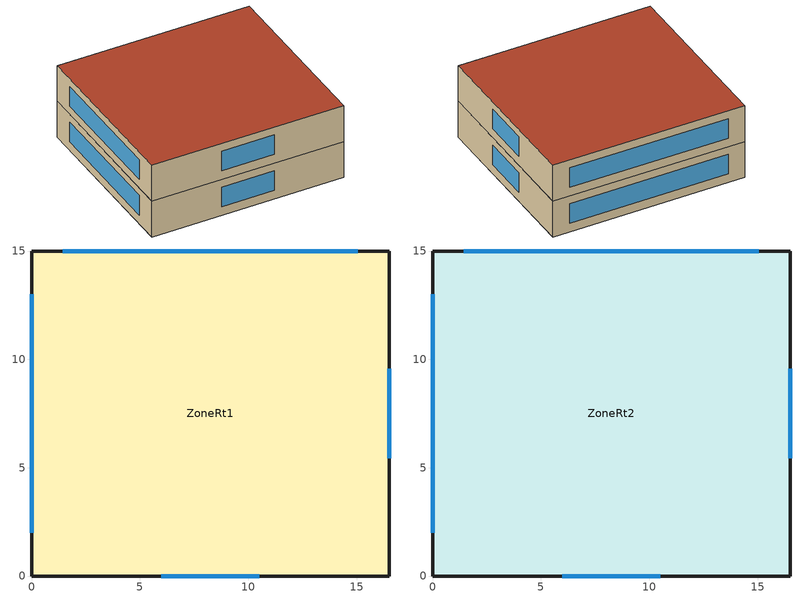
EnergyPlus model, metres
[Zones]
ZoneRt1
 floor ground (FloorConst): 0,0 0,15 16.5,15 16.5,0 z0
 wall outside (ExtWallConst): 0,0 16.5,0 16.5,15 0,15 0,0 z0:3.3
 window (WindowConst): 15.06,15 1.44,15 / 5.98,0 10.52,0 / 16.5,5.44 16.5,9.56 / 0,13 0,2 z0.8:2.6
ZoneRt2
 floor to ZoneRt1 (FloorConst): 0,0 0,15 16.5,15 16.5,0 z3.3
 wall outside (ExtWallConst): 0,0 16.5,0 16.5,15 0,15 0,0 z3.3:6.6
 window (WindowConst): 15.06,15 1.44,15 / 5.98,0 10.52,0 / 16.5,5.44 16.5,9.56 / 0,13 0,2 z4.1:5.9
 roof outside (RoofConst): 0,0 16.5,0 16.5,15 0,15 z6.6
[Building]
Retail San Francisco: North Axis=15; Terrain=City; Loads Convergence Tolerance Value=0.04; Temperature Convergence Tolerance Value=0.4; Solar Distribution=FullExterior; Maximum Number of Warmup Days=25; Minimum Number of Warmup Days=6
[Material]
Concrete200mm: MediumRough, 0.2, 1.311, 2240, 836.8
Concrete100mm: MediumRough, 0.1, 1.311, 2240, 836.8
WallInsulation: Rough, 0.1, 0.0955, 32, 1210
RoofInsulation: Rough, 0.1, 0.0452, 32, 1210
RoofMembrane: Rough, 0.0095, 0.16, 1120, 1460
Gypsum12.7mm: Smooth, 0.0127, 0.16, 784.9, 830
Carpet12.7mm: Rough, 0.0127, 0.06, 288, 1380
[WindowMaterial:SimpleGlazingSystem]
GlazingSys: 1.5, 0.32, 0.41
[Construction]
ExtWallConst: Concrete200mm, WallInsulation, Gypsum12.7mm
RoofConst: RoofMembrane, RoofInsulation, Concrete100mm
FloorConst: Concrete100mm, Carpet12.7mm
WindowConst: GlazingSys
[Zone]
ZoneRt1; ZoneRt2: 0, 0, 0, 0, 1, 1
[People]
PeopleRt1: ZoneRt1, OccSched, Area/Person, , , 12, 0.3, , ActivitySched
PeopleRt2: ZoneRt2, OccSched, Area/Person, , , 12, 0.3, , ActivitySched
[Lights]
LightsRt1: ZoneRt1, LightsSched, Watts/Area, , 11.8, , 0, 0.7, 0.2
LightsRt2: ZoneRt2, LightsSched, Watts/Area, , 11.8, , 0, 0.7, 0.2
[ElectricEquipment]
EquipRt1: ZoneRt1, EquipSched, Watts/Area, , 3, , 0, 0.5, 0
EquipRt2: ZoneRt2, EquipSched, Watts/Area, , 3, , 0, 0.5, 0
[ZoneInfiltration:DesignFlowRate]
InfilRt1: ZoneRt1, AlwaysOn, AirChanges/Hour, , , , 0.15, 1, 0, 0, 0
InfilRt2: ZoneRt2, AlwaysOn, AirChanges/Hour, , , , 0.15, 1, 0, 0, 0
[HVACTemplate:Thermostat]
ZoneTStat: HeatSetSched, , CoolSetSched
[HVACTemplate:Zone:PTHP]
ZoneRt1; ZoneRt2: ZoneTStat, AlwaysOn, autosize, , , 0.0095, , 0.55, 125, 0.9, 3.2, 2.8, -8, 21, Electric
[Schedule:Compact]
AlwaysOn: Fraction, Through: 12/31, For: AllDays, Until: 24:00, 1
OccSched: Fraction, Through: 12/31, For: AllDays, Until: 09:00, 0, Until: 21:00, 1, Until: 24:00, 0
LightsSched: Fraction, Through: 12/31, For: AllDays, Until: 09:00, 0.05, Until: 21:00, 0.85, Until: 24:00, 0.05
EquipSched: Fraction, Through: 12/31, For: AllDays, Until: 09:00, 0.2, Until: 21:00, 0.8, Until: 24:00, 0.2
ActivitySched: ActivityLevel, Through: 12/31, For: AllDays, Until: 24:00, 110
HeatSetSched: Temperature, Through: 12/31, For: AllDays, Until: 09:00, 14, Until: 21:00, 21.5, Until: 24:00, 14
CoolSetSched: Temperature, Through: 12/31, For: AllDays, Until: 09:00, 29.5, Until: 21:00, 23, Until: 24:00, 29.5
